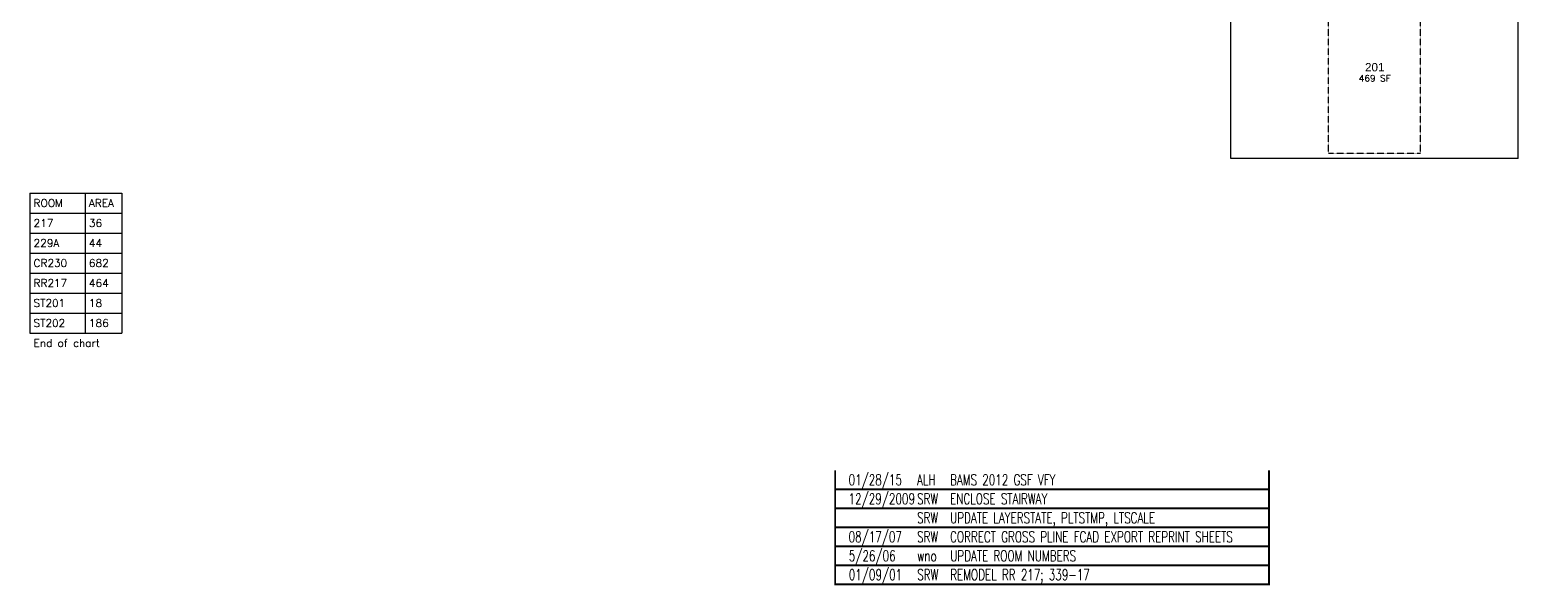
# Model space of a CAD drawing. Extents: x -1775 to 3463, y -540 to 2789.
# Drawn here: x -1775 to 1518, y -540 to 688 of the extents above; entities that cross this region are included whole.
import ezdxf
from ezdxf.enums import TextEntityAlignment as Align

# ---------------------------------------------------------------- set-up
doc = ezdxf.new("R2010")
doc.units = 0
doc.header["$MEASUREMENT"] = 0
doc.linetypes.add('HIDDEN', pattern=[0.375, 0.25, -0.125])
doc.layers.get('0').update_dxf_attribs({"linetype": 'CONTINUOUS'})
for name, color, linetype in [('A-ANNO-REVS', 1, 'CONTINUOUS'), ('A-AREA-BOUN', 3, 'HIDDEN'), ('A-SPAC-ANOT', 4, 'CONTINUOUS'), ('A-SPAC-RMNO', 4, 'CONTINUOUS'), ('A-SPAC-RMTW', 4, 'CONTINUOUS'), ('L-SITE', 1, 'CONTINUOUS')]:
    doc.layers.add(name, color=color, linetype=linetype)
doc.styles.add('FAI1', font='arial.ttf')
doc.styles.add('REVISION', font='simplex', dxfattribs={"width": 0.7})
doc.styles.add('REVS', font='romans.shx', dxfattribs={"width": 0.7})
doc.styles.add('ROMANS', font='ROMANS.shx')

# ---------------------------------------------------------------- blocks, each defined once
blk = doc.blocks.new('REVISION')
at = {"const_width": 4}
blk.add_lwpolyline([(960, 42), (960, 0), (0, 0), (0, 42)], dxfattribs=at)
at = {"style": 'REVISION', "width": 0.7}
for tag, p in [('REVDATE', (30.3, 9.1)), ('REVINITIALS', (181.7, 9.1)), ('REVREASON', (254.7, 9.1))]:
    blk.add_attdef(tag, p, '', height=24, dxfattribs=at)
blk = doc.blocks.new('FMGRM1')
at = {"style": 'FAI1'}
for tag, p in [('DATA1', (0, -0.284)), ('DATA2', (0, -0.443)), ('DATA3', (0, -0.602)), ('DATA4', (0, -0.762)), ('DATA5', (0, -0.921))]:
    blk.add_attdef(tag, text='', height=0.117, dxfattribs=at).set_placement(p, align=Align.CENTER)
at = {"layer": 'A-SPAC-RMNO', "style": 'FAI1'}
blk.add_attdef('RMNUMB', text='', height=0.16, dxfattribs=at).set_placement((0, 0), align=Align.MIDDLE)
blk = doc.blocks.new('14_revision')
at = {"const_width": 4}
blk.add_lwpolyline([(960, 42), (960, 0), (0, 0), (0, 42)], dxfattribs=at)
at = {"style": 'REVS', "width": 0.7}
for tag, p in [('REVDATE', (29.9, 21.1)), ('REVINITIALS', (181.4, 21.1)), ('REVREASON', (254.4, 21.1))]:
    blk.add_attdef(tag, text='', height=24, dxfattribs=at).set_placement(p, align=Align.MIDDLE_LEFT)
blk = doc.blocks.new('SREV_UPDATE')
at = {"layer": 'A-ANNO-REVS'}
blk.add_blockref('14_revision', (0, 0), dxfattribs=at).add_auto_attribs({'REVREASON': 'UPDATE LAYERSTATE, PLTSTMP, LTSCALE', 'REVINITIALS': 'SRW'})

msp = doc.modelspace()

# ---------------------------------------------------------------- linework, layer by layer
at = {"layer": 'A-AREA-BOUN'}
for p, q in [((1302, 415.6), (1302, 851.6)), ((1098, 415.6), (1098, 743.6)), ((1098, 415.6), (1302, 415.6)), ((1098, 415.6), (1302, 415.6))]:
    msp.add_line(p, q, dxfattribs=at)
at = {"layer": 'A-SPAC-ANOT'}
for p, q in [((-1775.5, 327.2), (-1571.5, 327.2)), ((-1775.5, 327.2), (-1775.5, 17.8)), ((-1653.1, 327.2), (-1653.1, 17.8)), ((-1571.5, 327.2), (-1571.5, 17.8)), ((-1775.5, 283), (-1571.5, 283)), ((-1775.5, 238.8), (-1571.5, 238.8)), ((-1775.5, 194.6), (-1571.5, 194.6)), ((-1775.5, 150.4), (-1571.5, 150.4)), ((-1775.5, 106.2), (-1571.5, 106.2)), ((-1775.5, 62), (-1571.5, 62)), ((-1775.5, 17.8), (-1571.5, 17.8))]:
    msp.add_line(p, q, dxfattribs=at)
at = {"layer": 'L-SITE'}
for p, q in [((1518, 403.6), (1518, 1007.6)), ((882, 403.6), (882, 773.6)), ((1518, 403.6), (882, 403.6))]:
    msp.add_line(p, q, dxfattribs=at)

# ---------------------------------------------------------------- block references
at = {"layer": 'A-ANNO-REVS'}
for name, p, values in [('14_revision', (6.4, -327.8), {'REVREASON': 'BAMS 2012 GSF VFY', 'REVINITIALS': 'ALH', 'REVDATE': '01/28/15'}), ('14_revision', (6.4, -369.8), {'REVREASON': 'ENCLOSE STAIRWAY', 'REVINITIALS': 'SRW', 'REVDATE': '12/29/2009'}), ('14_revision', (6.4, -453.8), {'REVREASON': 'CORRECT GROSS PLINE FCAD EXPORT REPRINT SHEETS', 'REVINITIALS': 'SRW', 'REVDATE': '08/17/07'}), ('REVISION', (6.4, -495.8), {'REVDATE': '5/26/06', 'REVINITIALS': 'wno', 'REVREASON': 'UPDATE ROOM NUMBERS'}), ('REVISION', (6.4, -537.7), {'REVDATE': '01/09/01', 'REVINITIALS': 'SRW', 'REVREASON': 'REMODEL RR 217; 339-17'})]:
    msp.add_blockref(name, p, dxfattribs=at).add_auto_attribs(values)
msp.add_blockref('SREV_UPDATE', (6.4, -411.8), dxfattribs=at)
at = {"layer": 'A-SPAC-RMTW'}
ref = msp.add_blockref('FMGRM1', (1200.5, 605.6), dxfattribs=dict(at, xscale=115.5999999999999, yscale=115.5999999999999, zscale=115.5999999999999))
ref.add_attrib('RMNUMB', '201', dxfattribs={"layer": 'A-SPAC-RMNO', "height": 18.5, "style": 'FAI1'}).set_placement((1200.5, 605.6), align=Align.MIDDLE)

# ---------------------------------------------------------------- texts
at = {"layer": 'A-SPAC-ANOT', "style": 'ROMANS'}
msp.add_text('469 SF', height=14.45, dxfattribs=at).set_placement((1200.5, 573.8), align=Align.CENTER)
for s, p in [('ROOM', (-1767, 296.6)), ('AREA', (-1644.6, 296.6)), ('217', (-1767, 252.4)), ('36', (-1644.6, 252.4)), ('229A', (-1767, 208.2)), ('44', (-1644.6, 208.2)), ('CR230', (-1767, 164)), ('682', (-1644.6, 164)), ('RR217', (-1767, 119.8)), ('464', (-1644.6, 119.8)), ('ST201', (-1767, 75.6)), ('18', (-1644.6, 75.6)), ('ST202', (-1767, 31.4)), ('186', (-1644.6, 31.4)), ('End of chart', (-1767, -12.8))]:
    msp.add_text(s, height=17, dxfattribs=at).set_placement(p)

doc.saveas('drawing.dxf')
